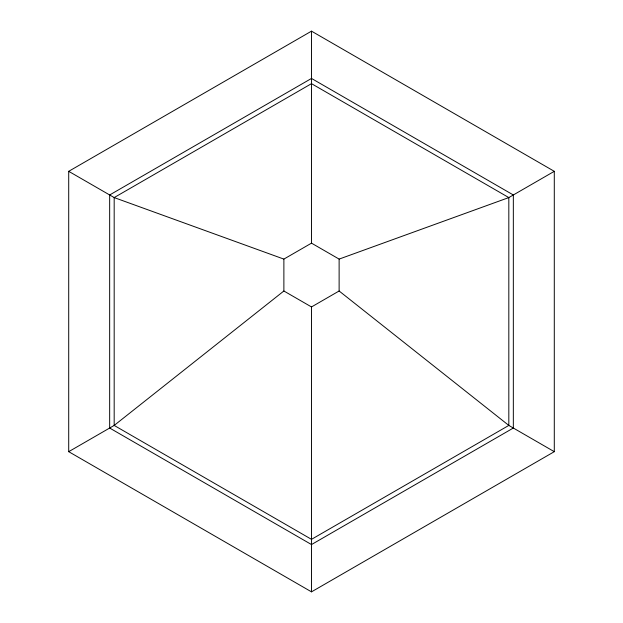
<?xml version="1.0" encoding="UTF-8"?>
<svg xmlns="http://www.w3.org/2000/svg" width="623" height="623" viewBox="0 0 623 623"><rect width="100%" height="100%" fill="white"/><g stroke="black" fill="none" stroke-linecap="round" stroke-linejoin="round"><path stroke-width="0.93" d="M311.5 31.15L311.5 243.149L283.878 259.098L283.878 290.996L114.18 425.423L68.709 451.675L311.5 591.85L554.291 451.675L554.291 171.325L311.5 31.15L68.709 171.325L68.709 451.675M311.5 591.85L311.5 306.944L339.122 290.996L339.122 259.098L311.5 243.149M554.291 171.325L508.82 197.577L339.122 259.098M283.878 259.098L114.18 197.577L68.709 171.325M283.878 290.996L311.5 306.944M554.291 451.675L508.82 425.423L339.122 290.996M311.5 78.443L109.664 194.968L109.664 428.032L311.5 544.557L513.336 428.032L513.336 194.968L311.5 78.443M311.5 83.661L114.18 197.577L114.18 425.423L311.5 539.339L508.82 425.423L508.82 197.577L311.5 83.661"/></g></svg>
